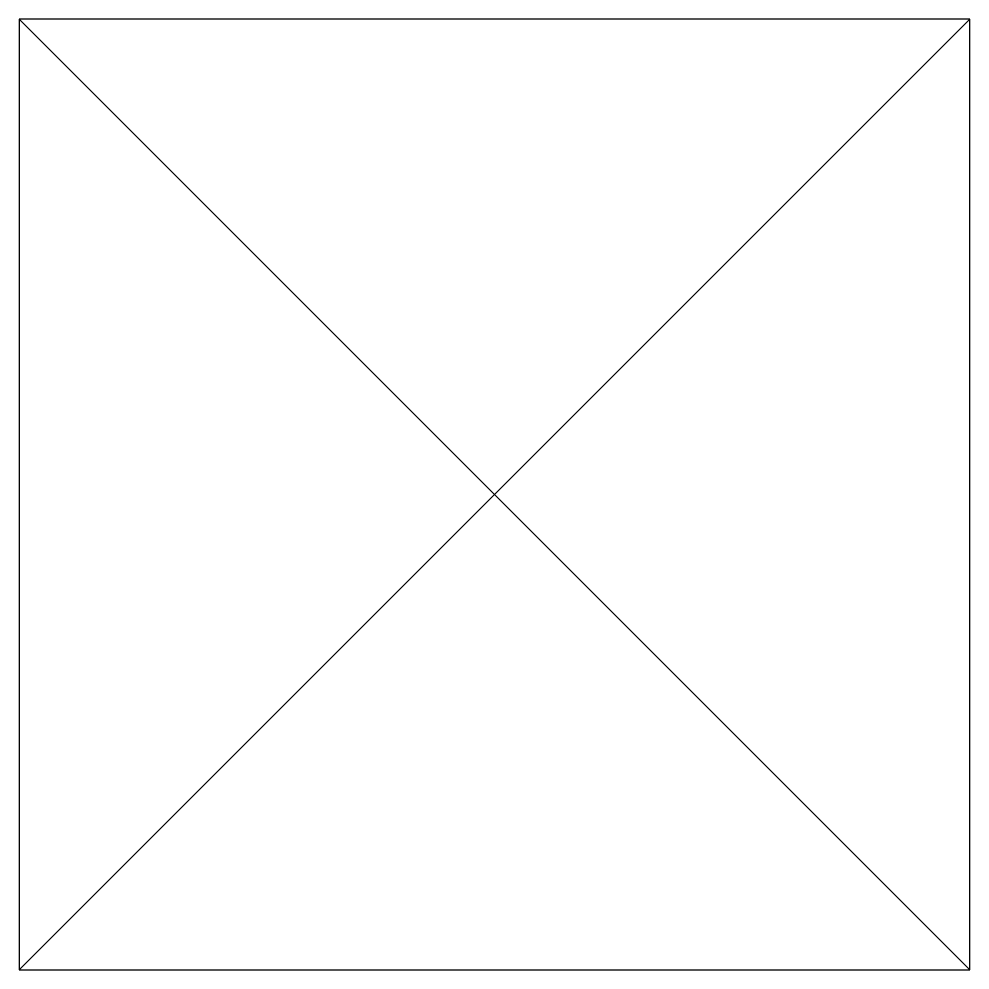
# Model space of a CAD drawing. Extents: x 30511 to 30711, y 387448 to 387648.
import ezdxf

# ---------------------------------------------------------------- set-up
doc = ezdxf.new("R2010")
doc.units = 0
doc.layers.get('0').update_dxf_attribs({"linetype": 'CONTINUOUS'})

msp = doc.modelspace()

# ---------------------------------------------------------------- linework, layer by layer
for p, q in [((30510.96, 387447.67), (30710.96, 387647.67)), ((30710.96, 387447.67), (30510.96, 387647.67))]:
    msp.add_line(p, q)
msp.add_lwpolyline([(30510.96, 387447.67), (30710.96, 387447.67), (30710.96, 387647.67), (30510.96, 387647.67)], close=True)

doc.saveas('drawing.dxf')
